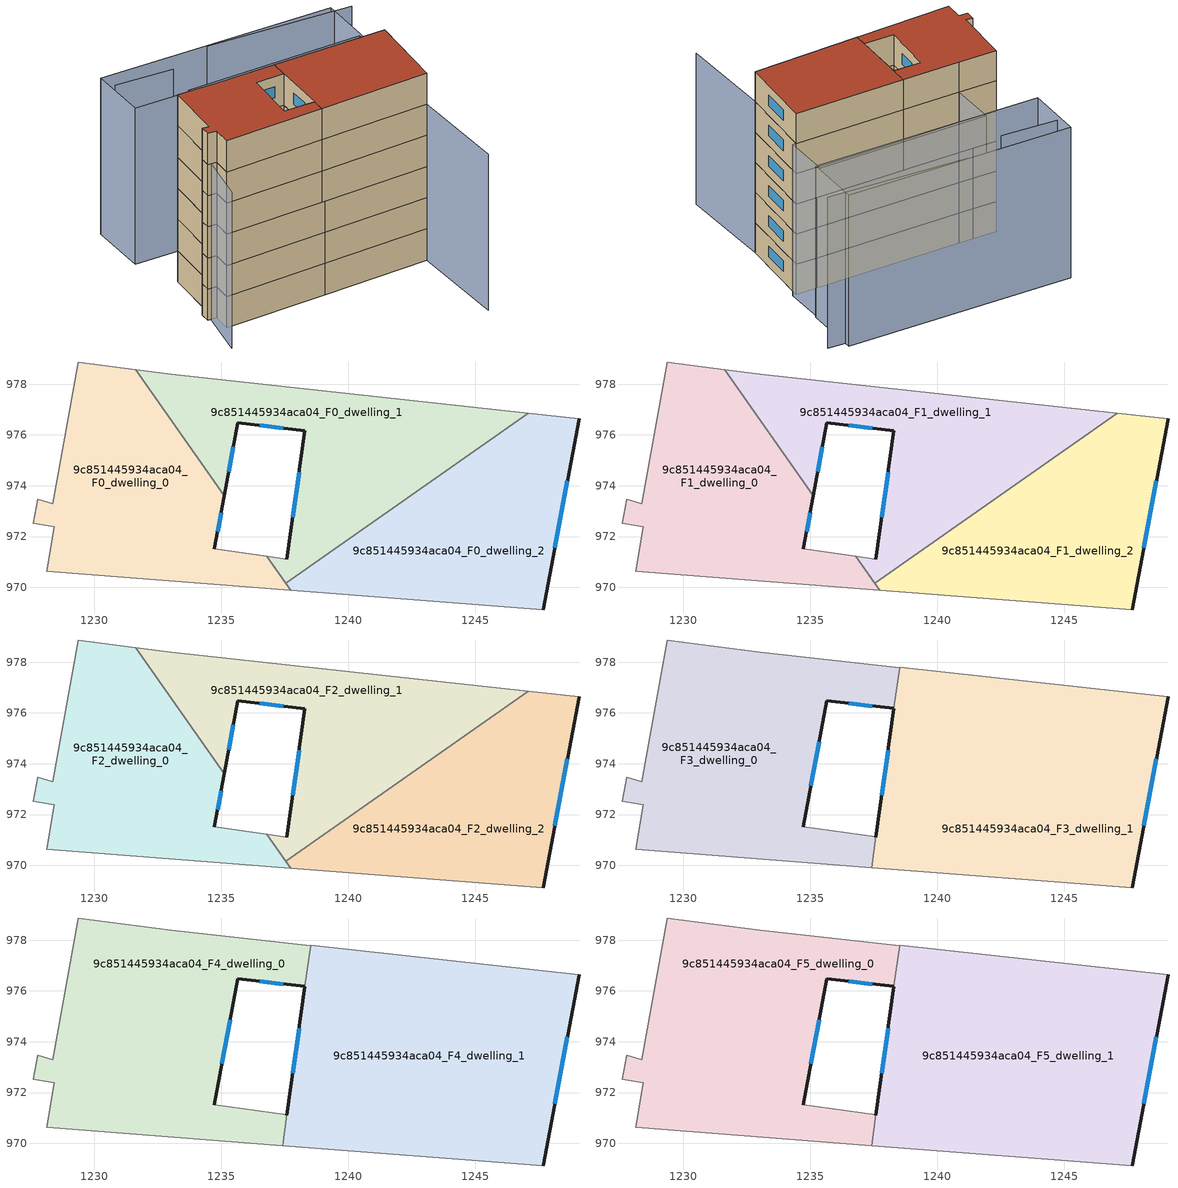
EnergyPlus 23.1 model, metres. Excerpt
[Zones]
9c851445934aca04_F0_dwelling_0
 floor ground (EU_floor_Construction): 1235.12,973.61 1234.73,971.51 1236.79,971.23 1237.73,969.88 1228.14,970.63 1228.43,972.38 1227.59,972.53 1227.78,973.47 1228.37,973.29 1229.38,978.87 1231.64,978.57 z0
 wall outside (EU_wall_Construction): 1234.73,971.51 1235.12,973.61 z0:3
 wall adiabatic (EU_wall_Construction): 1231.64,978.57 1229.38,978.87 1228.37,973.29 1227.78,973.47 1227.59,972.53 1228.43,972.38 1228.14,970.63 1237.73,969.88 1236.79,971.23 1234.73,971.51 z0:3
 wall to 9c851445934aca04_F0_dwelling_1 (EU_wall_Construction): 1235.12,973.61 1231.64,978.57 z0:3
 window (EU_Window_Construction): 1234.86,972.2 1234.99,972.93 z0.98:2.02
9c851445934aca04_F0_dwelling_1
 floor ground (EU_floor_Construction): 1247.09,976.85 1237.54,970.16 1236.79,971.23 1237.59,971.12 1238.3,976.17 1235.65,976.47 1235.12,973.61 1231.64,978.57 1233.04,978.39 z0
 wall outside (EU_wall_Construction): 1235.12,973.61 1235.65,976.47 1238.3,976.17 1237.59,971.12 z0:3
 wall adiabatic (EU_wall_Construction): 1247.09,976.85 1233.04,978.39 1231.64,978.57 / 1237.59,971.12 1236.79,971.23 1237.54,970.16 z0:3
 wall to 9c851445934aca04_F0_dwelling_2 (EU_wall_Construction): 1237.54,970.16 1247.09,976.85 z0:3
 window (EU_Window_Construction): 1238.07,974.53 1237.82,972.76 / 1236.51,976.38 1237.44,976.27 / 1235.29,974.54 1235.48,975.54 z0.98:2.02
9c851445934aca04_F0_dwelling_2
 floor ground (EU_floor_Construction): 1249.09,976.63 1247.68,969.12 1237.73,969.88 1237.54,970.16 1247.09,976.85 z0
 wall outside (EU_wall_Construction): 1247.68,969.12 1249.09,976.63 z0:3
 wall adiabatic (EU_wall_Construction): 1237.54,970.16 1237.73,969.88 1247.68,969.12 / 1249.09,976.63 1247.09,976.85 z0:3
 window (EU_Window_Construction): 1248.14,971.56 1248.63,974.19 z0.98:2.02
9c851445934aca04_F1_dwelling_0
 floor to 9c851445934aca04_F0_dwelling_0 (EU_floor_Construction): 1235.12,973.61 1234.73,971.51 1236.79,971.23 1237.73,969.88 1228.14,970.63 1228.43,972.38 1227.59,972.53 1227.78,973.47 1228.37,973.29 1229.38,978.87 1231.64,978.57 z3
 wall outside (EU_wall_Construction): 1234.73,971.51 1235.12,973.61 z3:6
 wall adiabatic (EU_wall_Construction): 1231.64,978.57 1229.38,978.87 1228.37,973.29 1227.78,973.47 1227.59,972.53 1228.43,972.38 1228.14,970.63 1237.73,969.88 1236.79,971.23 1234.73,971.51 z3:6
 wall to 9c851445934aca04_F1_dwelling_1 (EU_wall_Construction): 1235.12,973.61 1231.64,978.57 z3:6
 window (EU_Window_Construction): 1234.86,972.2 1234.99,972.93 z3.98:5.02
9c851445934aca04_F1_dwelling_1
 floor to 9c851445934aca04_F0_dwelling_1 (EU_floor_Construction): 1247.09,976.85 1237.54,970.16 1236.79,971.23 1237.59,971.12 1238.3,976.17 1235.65,976.47 1235.12,973.61 1231.64,978.57 1233.04,978.39 z3
 wall outside (EU_wall_Construction): 1235.12,973.61 1235.65,976.47 1238.3,976.17 1237.59,971.12 z3:6
 wall adiabatic (EU_wall_Construction): 1247.09,976.85 1233.04,978.39 1231.64,978.57 / 1237.59,971.12 1236.79,971.23 1237.54,970.16 z3:6
 wall to 9c851445934aca04_F1_dwelling_2 (EU_wall_Construction): 1237.54,970.16 1247.09,976.85 z3:6
 window (EU_Window_Construction): 1238.07,974.53 1237.82,972.76 / 1236.51,976.38 1237.44,976.27 / 1235.29,974.54 1235.48,975.54 z3.98:5.02
9c851445934aca04_F1_dwelling_2
 floor to 9c851445934aca04_F0_dwelling_2 (EU_floor_Construction): 1249.09,976.63 1247.68,969.12 1237.73,969.88 1237.54,970.16 1247.09,976.85 z3
 wall outside (EU_wall_Construction): 1247.68,969.12 1249.09,976.63 z3:6
 wall adiabatic (EU_wall_Construction): 1237.54,970.16 1237.73,969.88 1247.68,969.12 / 1249.09,976.63 1247.09,976.85 z3:6
 window (EU_Window_Construction): 1248.14,971.56 1248.63,974.19 z3.98:5.02
9c851445934aca04_F2_dwelling_0
 floor to 9c851445934aca04_F1_dwelling_0 (EU_floor_Construction): 1235.12,973.61 1234.73,971.51 1236.79,971.23 1237.73,969.88 1228.14,970.63 1228.43,972.38 1227.59,972.53 1227.78,973.47 1228.37,973.29 1229.38,978.87 1231.64,978.57 z6
 wall outside (EU_wall_Construction): 1234.73,971.51 1235.12,973.61 z6:9
 wall adiabatic (EU_wall_Construction): 1231.64,978.57 1229.38,978.87 1228.37,973.29 1227.78,973.47 1227.59,972.53 1228.43,972.38 1228.14,970.63 1237.73,969.88 1236.79,971.23 1234.73,971.51 z6:9
 wall to 9c851445934aca04_F2_dwelling_1 (EU_wall_Construction): 1235.12,973.61 1231.64,978.57 z6:9
 window (EU_Window_Construction): 1234.86,972.2 1234.99,972.93 z6.98:8.02
9c851445934aca04_F2_dwelling_1
 floor to 9c851445934aca04_F1_dwelling_1 (EU_floor_Construction): 1247.09,976.85 1237.54,970.16 1236.79,971.23 1237.59,971.12 1238.3,976.17 1235.65,976.47 1235.12,973.61 1231.64,978.57 1233.04,978.39 z6
 wall outside (EU_wall_Construction): 1235.12,973.61 1235.65,976.47 1238.3,976.17 1237.59,971.12 z6:9
 wall adiabatic (EU_wall_Construction): 1247.09,976.85 1233.04,978.39 1231.64,978.57 / 1237.59,971.12 1236.79,971.23 1237.54,970.16 z6:9
 wall to 9c851445934aca04_F2_dwelling_2 (EU_wall_Construction): 1237.54,970.16 1247.09,976.85 z6:9
 window (EU_Window_Construction): 1238.07,974.53 1237.82,972.76 / 1236.51,976.38 1237.44,976.27 / 1235.29,974.54 1235.48,975.54 z6.98:8.02
9c851445934aca04_F2_dwelling_2
 floor to 9c851445934aca04_F1_dwelling_2 (EU_floor_Construction): 1249.09,976.63 1247.68,969.12 1237.73,969.88 1237.54,970.16 1247.09,976.85 z6
 wall outside (EU_wall_Construction): 1247.68,969.12 1249.09,976.63 z6:9
 wall adiabatic (EU_wall_Construction): 1237.54,970.16 1237.73,969.88 1247.68,969.12 / 1249.09,976.63 1247.09,976.85 z6:9
 window (EU_Window_Construction): 1248.14,971.56 1248.63,974.19 z6.98:8.02
9c851445934aca04_F3_dwelling_0
 floor to 9c851445934aca04_F2_dwelling_0 (EU_floor_Construction): 1235.12,973.61 1234.73,971.51 1236.79,971.23 1237.47,970.26 1237.42,969.91 1228.14,970.63 1228.43,972.38 1227.59,972.53 1227.78,973.47 1228.37,973.29 1229.38,978.87 1231.64,978.57 z9
 floor to 9c851445934aca04_F2_dwelling_1 (EU_floor_Construction): 1237.59,971.12 1237.47,970.26 1236.79,971.23 z9; 1238.52,977.79 1238.52,977.75 1238.3,976.18 1235.65,976.47 1235.12,973.61 1231.64,978.57 1233.04,978.39 z9
 wall outside (EU_wall_Construction): 1234.73,971.51 1235.65,976.47 1238.3,976.18 z9:12
 wall adiabatic (EU_wall_Construction): 1238.52,977.79 1233.04,978.39 1229.38,978.87 1228.37,973.29 1227.78,973.47 1227.59,972.53 1228.43,972.38 1228.14,970.63 1237.42,969.91 1237.59,971.12 1234.73,971.51 z9:12
 wall to 9c851445934aca04_F3_dwelling_1 (EU_wall_Construction): 1238.3,976.18 1238.52,977.79 z9:12
 window (EU_Window_Construction): 1236.51,976.38 1237.44,976.27 / 1235.03,973.13 1235.35,974.86 z9.98:11.02
9c851445934aca04_F3_dwelling_1
 floor to 9c851445934aca04_F2_dwelling_1 (EU_floor_Construction): 1247.09,976.85 1237.54,970.16 1237.47,970.26 1238.3,976.17 1238.52,977.79 z9
 floor to 9c851445934aca04_F2_dwelling_2 (EU_floor_Construction): 1249.09,976.63 1247.68,969.12 1237.73,969.89 1237.54,970.16 1247.09,976.85 z9
 floor to 9c851445934aca04_F2_dwelling_0 (EU_floor_Construction): 1237.47,970.26 1237.73,969.89 1237.42,969.91 z9
 wall outside (EU_wall_Construction): 1238.3,976.17 1237.59,971.12 / 1247.68,969.12 1249.09,976.63 z9:12
 wall adiabatic (EU_wall_Construction): 1249.09,976.63 1238.52,977.79 / 1237.59,971.12 1237.42,969.91 1247.68,969.12 z9:12
 window (EU_Window_Construction): 1238.07,974.53 1237.82,972.76 / 1248.14,971.56 1248.63,974.19 z9.98:11.02
9c851445934aca04_F4_dwelling_0
 floor to 9c851445934aca04_F3_dwelling_0 (EU_floor_Construction): 1238.52,977.79 1238.3,976.18 1235.65,976.47 1234.73,971.51 1237.59,971.12 1237.42,969.91 1228.14,970.63 1228.43,972.38 1227.59,972.53 1227.78,973.47 1228.37,973.29 1229.38,978.87 1233.04,978.39 z12
 wall outside (EU_wall_Construction): 1234.73,971.51 1235.65,976.47 1238.3,976.18 z12:15
 wall adiabatic (EU_wall_Construction): 1238.52,977.79 1233.04,978.39 1229.38,978.87 1228.37,973.29 1227.78,973.47 1227.59,972.53 1228.43,972.38 1228.14,970.63 1237.42,969.91 1237.59,971.12 1234.73,971.51 z12:15
 wall to 9c851445934aca04_F4_dwelling_1 (EU_wall_Construction): 1238.3,976.18 1238.52,977.79 z12:15
 window (EU_Window_Construction): 1236.51,976.38 1237.44,976.27 / 1235.03,973.13 1235.35,974.86 z12.98:14.02
9c851445934aca04_F4_dwelling_1
 floor to 9c851445934aca04_F3_dwelling_1 (EU_floor_Construction): 1249.09,976.63 1247.68,969.12 1237.42,969.91 1238.3,976.17 1238.52,977.79 z12
 wall outside (EU_wall_Construction): 1238.3,976.17 1237.59,971.12 / 1247.68,969.12 1249.09,976.63 z12:15
 wall adiabatic (EU_wall_Construction): 1249.09,976.63 1238.52,977.79 / 1237.59,971.12 1237.42,969.91 1247.68,969.12 z12:15
 window (EU_Window_Construction): 1238.07,974.53 1237.82,972.76 / 1248.14,971.56 1248.63,974.19 z12.98:14.02
9c851445934aca04_F5_dwelling_0
 floor to 9c851445934aca04_F4_dwelling_0 (EU_floor_Construction): 1238.52,977.79 1238.3,976.18 1235.65,976.47 1234.73,971.51 1237.59,971.12 1237.42,969.91 1228.14,970.63 1228.43,972.38 1227.59,972.53 1227.78,973.47 1228.37,973.29 1229.38,978.87 1233.04,978.39 z15
 wall outside (EU_wall_Construction): 1234.73,971.51 1235.65,976.47 1238.3,976.18 z15:18
 wall adiabatic (EU_wall_Construction): 1238.52,977.79 1233.04,978.39 1229.38,978.87 1228.37,973.29 1227.78,973.47 1227.59,972.53 1228.43,972.38 1228.14,970.63 1237.42,969.91 1237.59,971.12 1234.73,971.51 z15:18
 wall to 9c851445934aca04_F5_dwelling_1 (EU_wall_Construction): 1238.3,976.18 1238.52,977.79 z15:18
 window (EU_Window_Construction): 1236.51,976.38 1237.44,976.27 / 1235.03,973.13 1235.35,974.86 z15.98:17.02
 roof outside (EU_roof_Construction): 1237.42,969.91 1237.59,971.12 1234.73,971.51 1235.65,976.47 1238.3,976.18 1238.52,977.79 1233.04,978.39 1229.38,978.87 1228.37,973.29 1227.78,973.47 1227.59,972.53 1228.43,972.38 1228.14,970.63 z18
9c851445934aca04_F5_dwelling_1
 floor to 9c851445934aca04_F4_dwelling_1 (EU_floor_Construction): 1249.09,976.63 1247.68,969.12 1237.42,969.91 1238.3,976.17 1238.52,977.79 z15
 wall outside (EU_wall_Construction): 1238.3,976.17 1237.59,971.12 / 1247.68,969.12 1249.09,976.63 z15:18
 wall adiabatic (EU_wall_Construction): 1249.09,976.63 1238.52,977.79 / 1237.59,971.12 1237.42,969.91 1247.68,969.12 z15:18
 window (EU_Window_Construction): 1238.07,974.53 1237.82,972.76 / 1248.14,971.56 1248.63,974.19 z15.98:17.02
 roof outside (EU_roof_Construction): 1247.68,969.12 1249.09,976.63 1238.52,977.79 1237.59,971.12 1237.42,969.91 z18
shading: 1252.26,985.17 1238.99,987.39 / 1234.53,986.2 1229.19,987.09 / 1247.82,970.75 1246.86,959.78 / 1228.28,973.75 1226.5,967.88 / 1249.43,976.6 1233.04,978.39 / 1233.04,978.39 1233.52,982.82 / 1233.52,982.82 1249.91,981.03 / 1249.91,981.03 1249.43,976.6 / 1228.96,988.69 1250.7,986.01 / 1250.7,986.01 1250.03,980.53 / 1250.03,980.53 1228.28,983.2 / 1228.28,983.2 1228.96,988.69 z0:15
[Building]
EU S2 Campaign: North Axis=0; Terrain=City; Solar Distribution=FullExterior
[Site:Location]
Bologna: Latitude=44.5; Longitude=11.25; Time Zone=1; Elevation=37
[SizingPeriod:WeatherFileDays]
AnnualSizingPeriod: Begin Month=1; Begin Day of Month=1; End Month=12; End Day of Month=31; Day of Week for Start Day=Monday; Use Weather File Daylight Saving Period=No; Use Weather File Rain and Snow Indicators=No
[MATERIAL]
EU_InternalMass_Material: Roughness=MediumRough; Thickness=0.1; Conductivity=1; Density=1800; Specific Heat=900; Thermal Absorptance=0.9; Solar Absorptance=0.7; Visible Absorptance=0.7
[MATERIAL:NOMASS] Roughness=MediumRough; Thermal Absorptance=0.9; Solar Absorptance=0.7; Visible Absorptance=0.7
Name | Thermal Resistance
EU_wall_NoMass | 0.905828
EU_roof_NoMass | 0.37593
EU_floor_NoMass | 0.67114
[WINDOWMATERIAL:SIMPLEGLAZINGSYSTEM]
EU_Window_SimpleGlazing: UFactor=4.52486; Solar Heat Gain Coefficient=0.85; Visible Transmittance=0.85
[CONSTRUCTION]
EU_wall_Construction: EU_wall_NoMass
EU_roof_Construction: EU_roof_NoMass
EU_floor_Construction: EU_floor_NoMass
EU_Window_Construction: EU_Window_SimpleGlazing
EU_InternalMass_Construction: EU_InternalMass_Material
[ZONE] Type=1; Multiplier=1; Ceiling Height=autocalculate; Floor Area=autocalculate; Part of Total Floor Area=Yes
Name | Volume
9c851445934aca04_F0_dwelling_0; 9c851445934aca04_F1_dwelling_0; 9c851445934aca04_F2_dwelling_0 | 143.616
9c851445934aca04_F3_dwelling_0; 9c851445934aca04_F4_dwelling_0; 9c851445934aca04_F5_dwelling_0 | 186.581
9c851445934aca04_F0_dwelling_1; 9c851445934aca04_F1_dwelling_1; 9c851445934aca04_F2_dwelling_1 | 143.614
9c851445934aca04_F3_dwelling_1; 9c851445934aca04_F4_dwelling_1; 9c851445934aca04_F5_dwelling_1 | 244.198
9c851445934aca04_F0_dwelling_2; 9c851445934aca04_F1_dwelling_2; 9c851445934aca04_F2_dwelling_2 | 143.613
[INTERNALMASS] Construction=EU_InternalMass_Construction
Name | Zone or ZoneList | Surface Area
9c851445934aca04_F0_dwelling_0_EU_InternalMass | 9c851445934aca04_F0_dwelling_0 | 47.8723
9c851445934aca04_F0_dwelling_1_EU_InternalMass | 9c851445934aca04_F0_dwelling_1 | 47.8686
9c851445934aca04_F0_dwelling_2_EU_InternalMass | 9c851445934aca04_F0_dwelling_2 | 47.8699
9c851445934aca04_F1_dwelling_0_EU_InternalMass | 9c851445934aca04_F1_dwelling_0 | 47.8723
9c851445934aca04_F1_dwelling_1_EU_InternalMass | 9c851445934aca04_F1_dwelling_1 | 47.8686
9c851445934aca04_F1_dwelling_2_EU_InternalMass | 9c851445934aca04_F1_dwelling_2 | 47.8699
9c851445934aca04_F2_dwelling_0_EU_InternalMass | 9c851445934aca04_F2_dwelling_0 | 47.8723
9c851445934aca04_F2_dwelling_1_EU_InternalMass | 9c851445934aca04_F2_dwelling_1 | 47.8686
9c851445934aca04_F2_dwelling_2_EU_InternalMass | 9c851445934aca04_F2_dwelling_2 | 47.8699
9c851445934aca04_F3_dwelling_0_EU_InternalMass | 9c851445934aca04_F3_dwelling_0 | 62.1954
9c851445934aca04_F3_dwelling_1_EU_InternalMass | 9c851445934aca04_F3_dwelling_1 | 81.4081
9c851445934aca04_F4_dwelling_0_EU_InternalMass | 9c851445934aca04_F4_dwelling_0 | 62.1954
9c851445934aca04_F4_dwelling_1_EU_InternalMass | 9c851445934aca04_F4_dwelling_1 | 81.4081
9c851445934aca04_F5_dwelling_0_EU_InternalMass | 9c851445934aca04_F5_dwelling_0 | 62.1954
9c851445934aca04_F5_dwelling_1_EU_InternalMass | 9c851445934aca04_F5_dwelling_1 | 81.4081
[OTHEREQUIPMENT] Fuel Type=Electricity; Design Level Calculation Method=Watts/Area; Power per Zone Floor Area=1; Fraction Latent=0; Fraction Radiant=0; Fraction Lost=0; Carbon Dioxide Generation Rate=0; EndUse Subcategory=EU_Step8_InternalGains
Name | Zone or ZoneList or Space or SpaceList | Schedule
EU_Step8_InternalGain_9c851445934aca04_F0_dwelling_0_f000 | 9c851445934aca04_F0_dwelling_0 | EU_Step8_GainSchedule_9c851445934aca04_F0_dwelling_0_f000
EU_Step8_InternalGain_9c851445934aca04_F0_dwelling_1_f000 | 9c851445934aca04_F0_dwelling_1 | EU_Step8_GainSchedule_9c851445934aca04_F0_dwelling_1_f000
EU_Step8_InternalGain_9c851445934aca04_F0_dwelling_2_f000 | 9c851445934aca04_F0_dwelling_2 | EU_Step8_GainSchedule_9c851445934aca04_F0_dwelling_2_f000
EU_Step8_InternalGain_9c851445934aca04_F1_dwelling_0_f000 | 9c851445934aca04_F1_dwelling_0 | EU_Step8_GainSchedule_9c851445934aca04_F1_dwelling_0_f000
EU_Step8_InternalGain_9c851445934aca04_F1_dwelling_1_f000 | 9c851445934aca04_F1_dwelling_1 | EU_Step8_GainSchedule_9c851445934aca04_F1_dwelling_1_f000
EU_Step8_InternalGain_9c851445934aca04_F1_dwelling_2_f000 | 9c851445934aca04_F1_dwelling_2 | EU_Step8_GainSchedule_9c851445934aca04_F1_dwelling_2_f000
EU_Step8_InternalGain_9c851445934aca04_F2_dwelling_0_f000 | 9c851445934aca04_F2_dwelling_0 | EU_Step8_GainSchedule_9c851445934aca04_F2_dwelling_0_f000
EU_Step8_InternalGain_9c851445934aca04_F2_dwelling_1_f000 | 9c851445934aca04_F2_dwelling_1 | EU_Step8_GainSchedule_9c851445934aca04_F2_dwelling_1_f000
EU_Step8_InternalGain_9c851445934aca04_F2_dwelling_2_f000 | 9c851445934aca04_F2_dwelling_2 | EU_Step8_GainSchedule_9c851445934aca04_F2_dwelling_2_f000
EU_Step8_InternalGain_9c851445934aca04_F3_dwelling_0_f000 | 9c851445934aca04_F3_dwelling_0 | EU_Step8_GainSchedule_9c851445934aca04_F3_dwelling_0_f000
EU_Step8_InternalGain_9c851445934aca04_F3_dwelling_1_f000 | 9c851445934aca04_F3_dwelling_1 | EU_Step8_GainSchedule_9c851445934aca04_F3_dwelling_1_f000
EU_Step8_InternalGain_9c851445934aca04_F4_dwelling_0_f000 | 9c851445934aca04_F4_dwelling_0 | EU_Step8_GainSchedule_9c851445934aca04_F4_dwelling_0_f000
EU_Step8_InternalGain_9c851445934aca04_F4_dwelling_1_f000 | 9c851445934aca04_F4_dwelling_1 | EU_Step8_GainSchedule_9c851445934aca04_F4_dwelling_1_f000
EU_Step8_InternalGain_9c851445934aca04_F5_dwelling_0_f000 | 9c851445934aca04_F5_dwelling_0 | EU_Step8_GainSchedule_9c851445934aca04_F5_dwelling_0_f000
EU_Step8_InternalGain_9c851445934aca04_F5_dwelling_1_f000 | 9c851445934aca04_F5_dwelling_1 | EU_Step8_GainSchedule_9c851445934aca04_F5_dwelling_1_f000
[ZONEVENTILATION:DESIGNFLOWRATE] Schedule=EU_AlwaysOn; Design Flow Rate Calculation Method=AirChanges/Hour; Air Changes per Hour=0.73129; Ventilation Type=Natural; Fan Pressure Rise=0; Fan Total Efficiency=1; Constant Term Coefficient=1; Temperature Term Coefficient=0; Velocity Term Coefficient=0; Velocity Squared Term Coefficient=0; Minimum Indoor Temperature=-100; Maximum Indoor Temperature=100; Delta Temperature=-100; Minimum Outdoor Temperature=-100; Maximum Outdoor Temperature=100; Maximum Wind Speed=40
Name | Zone or ZoneList or Space or SpaceList
EU_ConstantAir_9c851445934aca04_F0_dwelling_0 | 9c851445934aca04_F0_dwelling_0
EU_ConstantAir_9c851445934aca04_F0_dwelling_1 | 9c851445934aca04_F0_dwelling_1
EU_ConstantAir_9c851445934aca04_F0_dwelling_2 | 9c851445934aca04_F0_dwelling_2
EU_ConstantAir_9c851445934aca04_F1_dwelling_0 | 9c851445934aca04_F1_dwelling_0
EU_ConstantAir_9c851445934aca04_F1_dwelling_1 | 9c851445934aca04_F1_dwelling_1
EU_ConstantAir_9c851445934aca04_F1_dwelling_2 | 9c851445934aca04_F1_dwelling_2
EU_ConstantAir_9c851445934aca04_F2_dwelling_0 | 9c851445934aca04_F2_dwelling_0
EU_ConstantAir_9c851445934aca04_F2_dwelling_1 | 9c851445934aca04_F2_dwelling_1
EU_ConstantAir_9c851445934aca04_F2_dwelling_2 | 9c851445934aca04_F2_dwelling_2
EU_ConstantAir_9c851445934aca04_F3_dwelling_0 | 9c851445934aca04_F3_dwelling_0
EU_ConstantAir_9c851445934aca04_F3_dwelling_1 | 9c851445934aca04_F3_dwelling_1
EU_ConstantAir_9c851445934aca04_F4_dwelling_0 | 9c851445934aca04_F4_dwelling_0
EU_ConstantAir_9c851445934aca04_F4_dwelling_1 | 9c851445934aca04_F4_dwelling_1
EU_ConstantAir_9c851445934aca04_F5_dwelling_0 | 9c851445934aca04_F5_dwelling_0
EU_ConstantAir_9c851445934aca04_F5_dwelling_1 | 9c851445934aca04_F5_dwelling_1
[HVACTEMPLATE:THERMOSTAT] Constant Heating Setpoint=20; Constant Cooling Setpoint=50
EU_HeatOnly_9c851445934aca04_F0_dwelling_0; EU_HeatOnly_9c851445934aca04_F0_dwelling_1; EU_HeatOnly_9c851445934aca04_F0_dwelling_2; EU_HeatOnly_9c851445934aca04_F1_dwelling_0; EU_HeatOnly_9c851445934aca04_F1_dwelling_1; EU_HeatOnly_9c851445934aca04_F1_dwelling_2; EU_HeatOnly_9c851445934aca04_F2_dwelling_0; EU_HeatOnly_9c851445934aca04_F2_dwelling_1; EU_HeatOnly_9c851445934aca04_F2_dwelling_2; EU_HeatOnly_9c851445934aca04_F3_dwelling_0; EU_HeatOnly_9c851445934aca04_F3_dwelling_1; EU_HeatOnly_9c851445934aca04_F4_dwelling_0; EU_HeatOnly_9c851445934aca04_F4_dwelling_1; EU_HeatOnly_9c851445934aca04_F5_dwelling_0; EU_HeatOnly_9c851445934aca04_F5_dwelling_1
[HVACTEMPLATE:ZONE:IDEALLOADSAIRSYSTEM] System Availability Schedule=EU_AlwaysOn; Maximum Heating Supply Air Temperature=50; Minimum Cooling Supply Air Temperature=13; Maximum Heating Supply Air Humidity Ratio=0.0156; Minimum Cooling Supply Air Humidity Ratio=0.0077; Heating Limit=NoLimit; Cooling Limit=NoLimit; Heating Availability Schedule=EU_AlwaysOn; Cooling Availability Schedule=EU_CoolingOff; Dehumidification Control Type=ConstantSensibleHeatRatio; Cooling Sensible Heat Ratio=0.7; Dehumidification Setpoint=60; Humidification Control Type=None; Humidification Setpoint=30; Outdoor Air Method=None; Outdoor Air Flow Rate per Person=0.00944; Outdoor Air Flow Rate per Zone Floor Area=0; Outdoor Air Flow Rate per Zone=0; Demand Controlled Ventilation Type=None; Outdoor Air Economizer Type=NoEconomizer; Heat Recovery Type=None; Sensible Heat Recovery Effectiveness=0.7; Latent Heat Recovery Effectiveness=0.65
Name | Template Thermostat
9c851445934aca04_F0_dwelling_0 | EU_HeatOnly_9c851445934aca04_F0_dwelling_0
9c851445934aca04_F0_dwelling_1 | EU_HeatOnly_9c851445934aca04_F0_dwelling_1
9c851445934aca04_F0_dwelling_2 | EU_HeatOnly_9c851445934aca04_F0_dwelling_2
9c851445934aca04_F1_dwelling_0 | EU_HeatOnly_9c851445934aca04_F1_dwelling_0
9c851445934aca04_F1_dwelling_1 | EU_HeatOnly_9c851445934aca04_F1_dwelling_1
9c851445934aca04_F1_dwelling_2 | EU_HeatOnly_9c851445934aca04_F1_dwelling_2
9c851445934aca04_F2_dwelling_0 | EU_HeatOnly_9c851445934aca04_F2_dwelling_0
9c851445934aca04_F2_dwelling_1 | EU_HeatOnly_9c851445934aca04_F2_dwelling_1
9c851445934aca04_F2_dwelling_2 | EU_HeatOnly_9c851445934aca04_F2_dwelling_2
9c851445934aca04_F3_dwelling_0 | EU_HeatOnly_9c851445934aca04_F3_dwelling_0
9c851445934aca04_F3_dwelling_1 | EU_HeatOnly_9c851445934aca04_F3_dwelling_1
9c851445934aca04_F4_dwelling_0 | EU_HeatOnly_9c851445934aca04_F4_dwelling_0
9c851445934aca04_F4_dwelling_1 | EU_HeatOnly_9c851445934aca04_F4_dwelling_1
9c851445934aca04_F5_dwelling_0 | EU_HeatOnly_9c851445934aca04_F5_dwelling_0
9c851445934aca04_F5_dwelling_1 | EU_HeatOnly_9c851445934aca04_F5_dwelling_1
[SIZING:ZONE] Zone Cooling Design Supply Air Temperature Input Method=SupplyAirTemperature; Zone Cooling Design Supply Air Temperature=13; Zone Heating Design Supply Air Temperature Input Method=SupplyAirTemperature; Zone Heating Design Supply Air Temperature=50; Zone Cooling Design Supply Air Humidity Ratio=0.008; Zone Heating Design Supply Air Humidity Ratio=0.008; Cooling Design Air Flow Method=DesignDay; Cooling Design Air Flow Rate=0; Cooling Minimum Air Flow per Zone Floor Area=0.000762; Cooling Minimum Air Flow=0; Cooling Minimum Air Flow Fraction=0.2; Heating Design Air Flow Method=DesignDay; Heating Design Air Flow Rate=0; Heating Maximum Air Flow per Zone Floor Area=0.002032; Heating Maximum Air Flow=0.141576; Heating Maximum Air Flow Fraction=0.3; Account for Dedicated Outdoor Air System=No; Dedicated Outdoor Air System Control Strategy=NeutralSupplyAir; Dedicated Outdoor Air Low Setpoint Temperature for Design=autosize; Dedicated Outdoor Air High Setpoint Temperature for Design=autosize; Zone Load Sizing Method=Sensible Load Only No Latent Load; Zone Latent Cooling Design Supply Air Humidity Ratio Input Method=HumidityRatioDifference; Zone Cooling Design Supply Air Humidity Ratio Difference=0.005; Zone Latent Heating Design Supply Air Humidity Ratio Input Method=HumidityRatioDifference; Zone Humidification Design Supply Air Humidity Ratio Difference=0.005
9c851445934aca04_F0_dwelling_0; 9c851445934aca04_F0_dwelling_1; 9c851445934aca04_F0_dwelling_2; 9c851445934aca04_F1_dwelling_0; 9c851445934aca04_F1_dwelling_1; 9c851445934aca04_F1_dwelling_2; 9c851445934aca04_F2_dwelling_0; 9c851445934aca04_F2_dwelling_1; 9c851445934aca04_F2_dwelling_2; 9c851445934aca04_F3_dwelling_0; 9c851445934aca04_F3_dwelling_1; 9c851445934aca04_F4_dwelling_0; 9c851445934aca04_F4_dwelling_1; 9c851445934aca04_F5_dwelling_0; 9c851445934aca04_F5_dwelling_1
[SCHEDULE:CONSTANT]
Name | Hourly Value
EU_AlwaysOn | 1
EU_CoolingOff | 0
[SCHEDULE:FILE] Column Number=1; Rows to Skip at Top=0; Number of Hours of Data=8760; Column Separator=Comma; Interpolate to Timestep=No; Minutes per Item=60; Adjust Schedule for Daylight Savings=Yes
Name | File
EU_Step8_GainSchedule_9c851445934aca04_F0_dwelling_0_f000 | ../../schedules/9c851445934aca04/9c851445934aca04_F0_dwelling_0_f000_gain.csv
EU_Step8_GainSchedule_9c851445934aca04_F0_dwelling_1_f000 | ../../schedules/9c851445934aca04/9c851445934aca04_F0_dwelling_1_f000_gain.csv
EU_Step8_GainSchedule_9c851445934aca04_F0_dwelling_2_f000 | ../../schedules/9c851445934aca04/9c851445934aca04_F0_dwelling_2_f000_gain.csv
EU_Step8_GainSchedule_9c851445934aca04_F1_dwelling_0_f000 | ../../schedules/9c851445934aca04/9c851445934aca04_F1_dwelling_0_f000_gain.csv
EU_Step8_GainSchedule_9c851445934aca04_F1_dwelling_1_f000 | ../../schedules/9c851445934aca04/9c851445934aca04_F1_dwelling_1_f000_gain.csv
EU_Step8_GainSchedule_9c851445934aca04_F1_dwelling_2_f000 | ../../schedules/9c851445934aca04/9c851445934aca04_F1_dwelling_2_f000_gain.csv
EU_Step8_GainSchedule_9c851445934aca04_F2_dwelling_0_f000 | ../../schedules/9c851445934aca04/9c851445934aca04_F2_dwelling_0_f000_gain.csv
EU_Step8_GainSchedule_9c851445934aca04_F2_dwelling_1_f000 | ../../schedules/9c851445934aca04/9c851445934aca04_F2_dwelling_1_f000_gain.csv
EU_Step8_GainSchedule_9c851445934aca04_F2_dwelling_2_f000 | ../../schedules/9c851445934aca04/9c851445934aca04_F2_dwelling_2_f000_gain.csv
EU_Step8_GainSchedule_9c851445934aca04_F3_dwelling_0_f000 | ../../schedules/9c851445934aca04/9c851445934aca04_F3_dwelling_0_f000_gain.csv
EU_Step8_GainSchedule_9c851445934aca04_F3_dwelling_1_f000 | ../../schedules/9c851445934aca04/9c851445934aca04_F3_dwelling_1_f000_gain.csv
EU_Step8_GainSchedule_9c851445934aca04_F4_dwelling_0_f000 | ../../schedules/9c851445934aca04/9c851445934aca04_F4_dwelling_0_f000_gain.csv
EU_Step8_GainSchedule_9c851445934aca04_F4_dwelling_1_f000 | ../../schedules/9c851445934aca04/9c851445934aca04_F4_dwelling_1_f000_gain.csv
EU_Step8_GainSchedule_9c851445934aca04_F5_dwelling_0_f000 | ../../schedules/9c851445934aca04/9c851445934aca04_F5_dwelling_0_f000_gain.csv
EU_Step8_GainSchedule_9c851445934aca04_F5_dwelling_1_f000 | ../../schedules/9c851445934aca04/9c851445934aca04_F5_dwelling_1_f000_gain.csv
